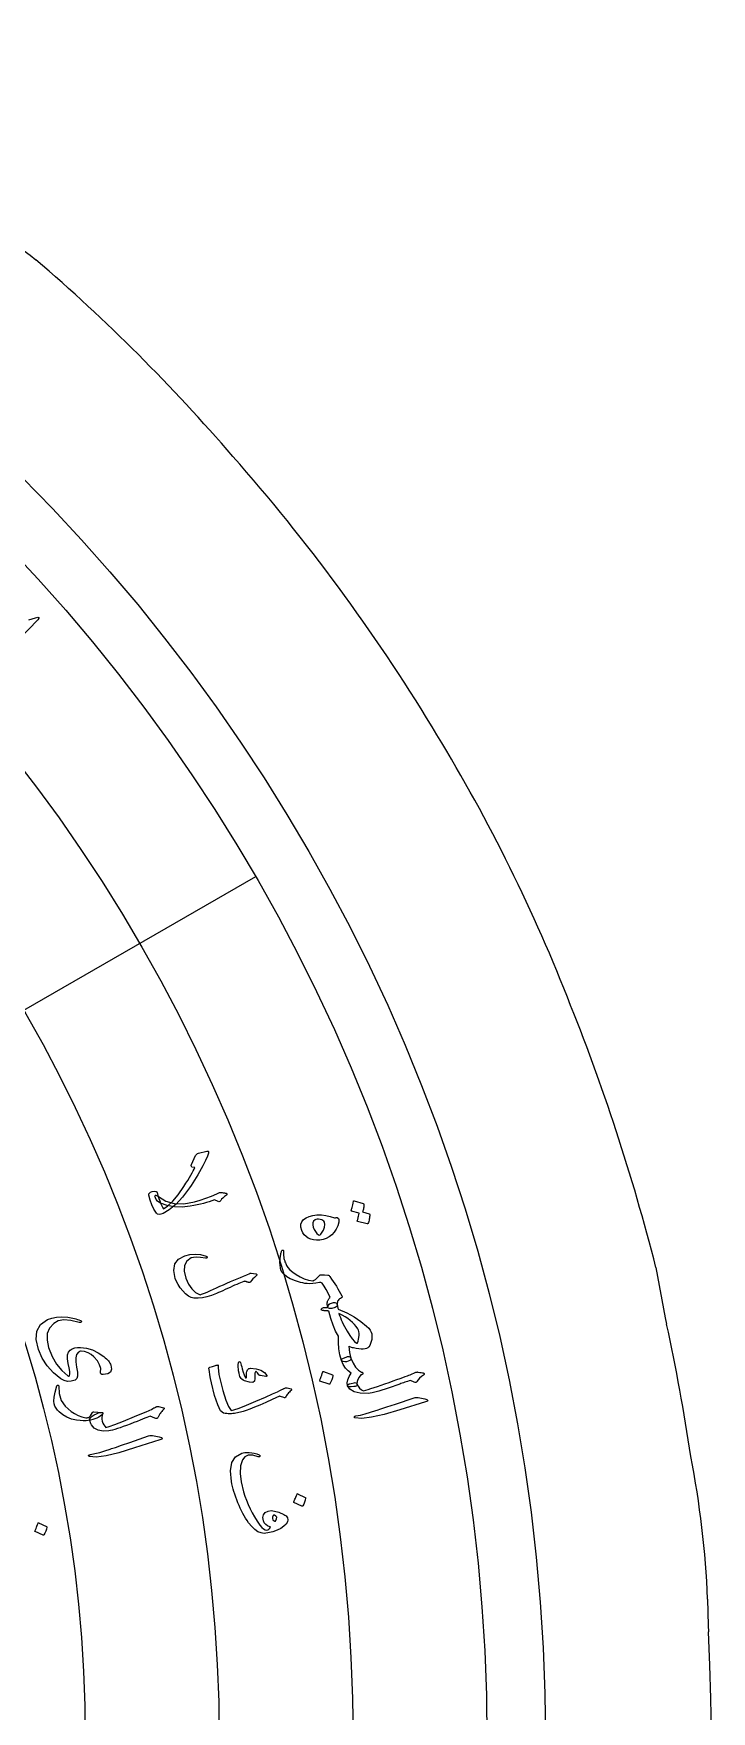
# Model space of a CAD drawing. Header units: millimetres. Extents: x -150 to 150, y -150 to 198.
# Drawn here: x 97.9 to 150, y 2.2 to 131.2 of the extents above; entities that cross this region are included whole.
import ezdxf

# ---------------------------------------------------------------- set-up
doc = ezdxf.new("R2010")
doc.units = ezdxf.units.MM
for name, color, linetype in [('CUT_OUTER', 1, 'Continuous'), ('ENGRAVE', 7, 'Continuous'), ('ENGRAVE_FINE', 8, 'Continuous'), ('GUIDE', 3, 'Continuous'), ('TEXT', 5, 'Continuous')]:
    doc.layers.add(name, color=color, linetype=linetype)

msp = doc.modelspace()

# ---------------------------------------------------------------- linework, layer by layer
at = {"layer": 'CUT_OUTER'}
for points in [[(145.7362, 36.3158), (146.4473, 32.4497), (146.5542, 31.9665)], [(149.7061, 10.7923), (149.7429, 8.7672), (149.7713, 8.2793)]]:
    msp.add_lwpolyline(points, dxfattribs=at)
for centre, radius, start, end in [((1227.5447, 1603.416), 1869.3592, 232.5492713, 232.8292526), ((5.1735, 5.8096), 142.4925, 40.69145, 49.300292), ((2.7694, 1.3436), 147.2384, 31.334946, 41.399246), ((14.834, 8.0735), 133.4347, 21.563907, 31.560726), ((-13.733, -4.356), 164.5741, 14.307985, 21.932961), ((0.4688, 0.0933), 149.5221, 8.339329, 12.308059), ((78.8197, 7.9997), 70.9413, 2.256007, 11.20024), ((0.0002, -0.0002), 149.9998, 179.017762, 3.164151)]:
    msp.add_arc(centre, radius, start, end, dxfattribs=at)
at = {"layer": 'ENGRAVE'}
for radius in [132.75, 112.1737]:
    msp.add_circle((0, 0), radius, dxfattribs=at)
at = {"layer": 'ENGRAVE_FINE'}
msp.add_lwpolyline([(114.9649, 66.375), (97.1453, 56.0869)], dxfattribs=at)
for radius in [122.4619, 101.8856]:
    msp.add_circle((0, 0), radius, dxfattribs=at)
at = {"layer": 'GUIDE'}
msp.add_circle((0, 0), 137.25, dxfattribs=at)
at = {"layer": 'TEXT'}
msp.add_lwpolyline([(97.5513, 86.1401), (98.0576, 86.2993), (98.2283, 86.3395), (98.313, 86.3255), (98.3116, 86.2574), (98.224, 86.1353), (96.8122, 84.6373)], dxfattribs=at)
for points in [[(107.399, 42.0906), (107.4702, 41.8463), (107.5387, 41.6268), (107.6047, 41.432), (107.6683, 41.262), (107.7293, 41.1161), (107.7876, 40.9938), (107.8432, 40.8952), (107.8962, 40.8202), (108.2378, 41.0488), (108.6139, 41.4115), (109.0232, 41.9096), (109.464, 42.5451), (109.6212, 42.7898), (109.7635, 43.0173), (109.8909, 43.2273), (110.0036, 43.4199), (110.1011, 43.5947), (110.1831, 43.7515), (110.2497, 43.8902), (110.301, 44.0107), (110.0793, 44.0446), (110.0397, 44.0809), (110.0199, 44.1229), (110.0197, 44.1708), (110.0392, 44.2246), (110.3525, 44.9169), (110.3949, 44.9866), (110.448, 45.0422), (110.5119, 45.0837), (110.5865, 45.111), (111.2259, 45.2558), (111.2719, 45.2636), (111.3076, 45.2621), (111.3331, 45.2512), (111.3483, 45.231), (111.3469, 45.1071), (111.2749, 44.8824), (111.1317, 44.5574), (110.9164, 44.133), (110.7911, 43.8979), (110.6652, 43.6698), (110.5388, 43.4488), (110.4119, 43.2347), (110.2845, 43.0277), (110.1568, 42.8275), (110.0287, 42.6343), (109.9002, 42.448), (109.3554, 41.7347), (108.8351, 41.1694), (108.3414, 40.7498), (107.8757, 40.4738), (107.6995, 40.4131), (107.5529, 40.3978), (107.4359, 40.4278), (107.3484, 40.5031), (107.1595, 40.805), (107.0002, 41.1354), (106.8703, 41.4948), (106.7696, 41.8833), (106.7618, 41.9196), (106.761, 41.9508), (106.7673, 41.9769), (106.7805, 41.9979), (106.9063, 42.0982), (107.0346, 42.1591), (107.1655, 42.1805), (107.299, 42.1622), (107.3419, 42.1484), (107.3728, 42.1318), (107.3919, 42.1126), (107.399, 42.0906)], [(107.6718, 41.2633), (107.5388, 41.3361), (107.4273, 41.4278), (107.3373, 41.5384), (107.2686, 41.6681), (107.2426, 41.7478), (107.2338, 41.8086), (107.2425, 41.8504), (107.2684, 41.8734), (107.3114, 41.8783), (107.3641, 41.8633), (107.4266, 41.8283), (107.4988, 41.7734), (108.0676, 41.4209), (108.7189, 41.2347), (109.4538, 41.2156), (110.2727, 41.3651), (110.7128, 41.4923), (111.1451, 41.6376), (111.5695, 41.8012), (111.9861, 41.9833), (112.1067, 42.0362), (112.2051, 42.0715), (112.2812, 42.0893), (112.3352, 42.0896), (112.4118, 42.0758), (112.4798, 42.0638), (112.5391, 42.0537), (112.5898, 42.0455), (112.632, 42.0387), (112.6659, 42.0329), (112.6915, 42.0281), (112.7088, 42.0243), (112.7334, 42.0129), (112.7519, 41.9993), (112.7642, 41.9834), (112.7705, 41.9652), (112.7706, 41.9396), (112.7661, 41.9184), (112.7569, 41.9017), (112.7432, 41.8894), (112.579, 41.767), (112.4504, 41.658), (112.3575, 41.5623), (112.3003, 41.4799), (112.2604, 41.4188), (112.2127, 41.3844), (112.1571, 41.3766), (112.0937, 41.3955), (111.8174, 41.521), (111.6198, 41.4438), (111.4119, 41.3715), (111.1939, 41.3039), (110.9657, 41.2411), (110.7271, 41.1824), (110.4777, 41.1271), (110.2177, 41.0751), (109.9469, 41.0265), (109.3205, 40.9601), (108.7326, 40.9778), (108.1832, 41.079), (107.6718, 41.2633)], [(123.7049, 40.4432), (123.7182, 40.4362), (123.7289, 40.4238), (123.7369, 40.4061), (123.7422, 40.383), (123.7391, 40.2929), (123.7322, 40.2045), (123.7213, 40.1177), (123.7066, 40.0325), (123.6877, 39.9482), (123.6643, 39.8642), (123.6363, 39.7806), (123.6038, 39.6972), (123.5915, 39.6791), (123.5759, 39.6679), (123.557, 39.6636), (123.5348, 39.666), (122.8038, 39.8613), (122.7924, 39.8694), (122.7873, 39.8851), (122.7885, 39.9085), (122.796, 39.9395), (122.8049, 39.9621), (122.8156, 39.9975), (122.8281, 40.0459), (122.8425, 40.1073), (122.8589, 40.1823), (122.8778, 40.2716), (122.8991, 40.3753), (122.9227, 40.4933), (122.3524, 40.6462), (122.3333, 40.6556), (122.3238, 40.6726), (122.3238, 40.6973), (122.3334, 40.7297), (122.3417, 40.7577), (122.3536, 40.8015), (122.369, 40.8611), (122.3878, 40.9366), (122.4099, 41.0288), (122.4347, 41.1389), (122.4622, 41.267), (122.4923, 41.4129), (122.5, 41.4296), (122.51, 41.4392), (122.5224, 41.4417), (122.5371, 41.4371), (123.2496, 41.2339), (123.263, 41.227), (123.2737, 41.2147), (123.2818, 41.1971), (123.2873, 41.174), (123.2885, 41.0986), (123.2855, 41.0241), (123.2783, 40.9504), (123.2669, 40.8777), (123.2518, 40.8061), (123.2335, 40.7356), (123.2121, 40.6665), (123.1874, 40.5985)], [(121.2758, 40.1463), (121.3298, 40.088), (121.3619, 40.0125), (121.372, 39.9197), (121.3603, 39.8098), (121.2801, 39.5202), (121.1654, 39.2609), (121.0163, 39.0322), (120.8331, 38.8337), (120.6277, 38.6716), (120.4041, 38.5489), (120.1624, 38.4655), (119.9027, 38.4211), (119.6558, 38.4123), (119.4258, 38.4359), (119.2128, 38.4918), (119.0168, 38.5799), (118.8447, 38.6951), (118.7038, 38.832), (118.594, 38.9908), (118.5151, 39.1716), (118.4521, 39.4212), (118.4553, 39.6429), (118.5247, 39.8371), (118.6605, 40.0039), (118.848, 40.1398), (119.0803, 40.244), (119.3577, 40.3164), (119.6801, 40.3565), (120.027, 40.3614), (120.3698, 40.3257), (120.7085, 40.2491), (121.0429, 40.1313), (121.0576, 40.1284), (121.0806, 40.1305), (121.1119, 40.1375), (121.1514, 40.1495), (121.1949, 40.1612), (121.2301, 40.1645), (121.2571, 40.1595), (121.2758, 40.1463)], [(119.8149, 38.8299), (119.8674, 38.8103), (119.9226, 38.8232), (119.9803, 38.8688), (120.0407, 38.9469), (120.1817, 39.1963), (120.2642, 39.4216), (120.2883, 39.6227), (120.2542, 39.7993), (120.2132, 39.875), (120.1453, 39.9351), (120.0506, 39.9796), (119.9292, 40.0085), (119.8039, 40.0222), (119.6978, 40.0214), (119.6109, 40.0061), (119.5431, 39.9763), (119.4332, 39.8781), (119.373, 39.7528), (119.3625, 39.6005), (119.4016, 39.4209), (119.4772, 39.2331), (119.5712, 39.072), (119.6837, 38.9377), (119.8149, 38.8299)], [(120.5232, 33.2348), (120.4942, 33.3612), (120.4798, 33.4778), (120.4799, 33.5845), (120.4947, 33.6814), (120.506, 33.7262), (120.5221, 33.7696), (120.5429, 33.8116), (120.5684, 33.8524), (120.5973, 33.8924), (120.6283, 33.9326), (120.6615, 33.9729), (120.6969, 34.0132), (120.5523, 34.3317), (120.4029, 34.6184), (120.2488, 34.8732), (120.0902, 35.0962), (120.0454, 35.1396), (119.9939, 35.1648), (119.9357, 35.172), (119.8708, 35.161), (119.6077, 35.1053), (119.3631, 35.0721), (119.1369, 35.0612), (118.9292, 35.0726), (118.7628, 35.0953), (118.5975, 35.125), (118.4334, 35.1618), (118.2704, 35.2057), (118.1091, 35.2567), (117.9498, 35.315), (117.7926, 35.3806), (117.6375, 35.4534), (117.3664, 35.604), (117.1569, 35.7629), (117.0088, 35.9307), (116.922, 36.1076), (116.8773, 36.289), (116.8506, 36.4855), (116.8418, 36.6973), (116.8508, 36.9245), (116.8623, 37.0381), (116.8749, 37.1425), (116.8888, 37.2378), (116.9038, 37.324), (116.9194, 37.4013), (116.935, 37.4702), (116.9505, 37.5305), (116.966, 37.5824), (116.9826, 37.616), (117.0047, 37.6396), (117.0321, 37.6532), (117.065, 37.6569), (117.0953, 37.6496), (117.1152, 37.6303), (117.1247, 37.5992), (117.1237, 37.5562), (117.1158, 37.3868), (117.1181, 37.2368), (117.1305, 37.1061), (117.1532, 36.9946), (117.1678, 36.9377), (117.1855, 36.8781), (117.2062, 36.8158), (117.2299, 36.7507), (117.2567, 36.6827), (117.2864, 36.612), (117.3192, 36.5385), (117.355, 36.4622), (117.4552, 36.3084), (117.6116, 36.1419), (117.824, 35.9623), (118.0924, 35.7694), (118.3946, 35.5894), (118.7084, 35.4492), (119.0338, 35.3489), (119.3711, 35.2887), (119.3849, 35.2864), (119.3975, 35.288), (119.409, 35.2935), (119.4192, 35.303), (119.5625, 35.3936), (119.6867, 35.4895), (119.7919, 35.5907), (119.8781, 35.6971), (119.942, 35.7388), (120.0692, 35.7584), (120.2598, 35.7557), (120.5138, 35.7305), (120.566, 35.7161), (120.6122, 35.6925), (120.6525, 35.6594), (120.6869, 35.617), (120.8153, 35.4267), (120.9396, 35.2382), (121.0597, 35.0514), (121.1756, 34.8666), (121.2872, 34.6824), (121.3942, 34.4978), (121.4965, 34.3128), (121.5943, 34.1274), (121.6126, 34.0816), (121.614, 34.0419), (121.5984, 34.0083), (121.5659, 33.9808), (121.4858, 33.9412), (121.416, 33.8957), (121.3565, 33.8445), (121.3073, 33.7876), (121.2736, 33.7216), (121.2526, 33.6408), (121.2444, 33.5452), (121.2488, 33.4349), (121.2412, 33.3778), (121.2117, 33.3256), (121.1602, 33.278), (121.0869, 33.2353), (121.0012, 33.2), (120.9127, 33.1746), (120.8215, 33.1593), (120.7276, 33.1539), (120.6464, 33.1594), (120.5853, 33.1748), (120.5442, 33.1999), (120.5232, 33.2348)], [(114.9851, 35.8264), (115.0109, 35.8203), (115.0316, 35.8086), (115.0472, 35.7913), (115.0577, 35.7684), (115.0611, 35.7432), (115.0554, 35.7193), (115.0406, 35.6965), (115.0166, 35.675), (114.875, 35.5561), (114.7568, 35.4396), (114.6621, 35.3256), (114.591, 35.214), (114.5638, 35.1791), (114.526, 35.1599), (114.4774, 35.1566), (114.4182, 35.1689), (114.3883, 35.1792), (114.3596, 35.1889), (114.332, 35.1979), (114.3056, 35.2063), (114.2808, 35.2141), (114.2581, 35.2216), (114.2374, 35.2287), (114.2188, 35.2355), (114.1854, 35.2462), (114.1483, 35.2497), (114.1076, 35.2461), (114.0632, 35.2354), (113.9431, 35.1889), (113.8128, 35.1362), (113.6722, 35.0773), (113.5213, 35.0124), (113.36, 34.9418), (113.1882, 34.8661), (113.0057, 34.7851), (112.8127, 34.6991), (112.621, 34.6103), (112.4403, 34.5285), (112.2706, 34.4536), (112.1119, 34.3855), (111.9639, 34.3237), (111.8264, 34.2676), (111.6992, 34.2172), (111.5824, 34.1724), (111.2321, 34.0549), (110.8888, 33.9813), (110.5524, 33.9512), (110.2232, 33.9643), (110.0173, 34.0121), (109.8077, 34.1189), (109.5939, 34.2846), (109.3759, 34.5088), (109.1734, 34.7617), (109.0087, 35.0069), (108.8818, 35.2447), (108.7926, 35.4753), (108.6814, 36.0897), (108.7656, 36.5853), (109.047, 36.9634), (109.5268, 37.2237), (109.9169, 37.322), (110.3224, 37.3486), (110.7435, 37.3028), (111.1799, 37.1839), (111.2067, 37.1726), (111.2258, 37.1578), (111.2373, 37.1394), (111.2412, 37.1175), (111.2403, 37.0925), (111.2349, 37.0719), (111.2251, 37.0558), (111.2108, 37.0442), (111.1881, 37.0316), (111.1644, 37.0247), (111.1399, 37.0235), (111.1144, 37.0278), (110.745, 37.0852), (110.4392, 37.107), (110.1971, 37.0938), (110.0186, 37.0459), (109.6814, 36.8022), (109.5028, 36.4616), (109.4817, 36.0241), (109.6169, 35.4885), (109.8207, 35.0321), (110.0684, 34.6673), (110.361, 34.3939), (110.6992, 34.2117), (110.8216, 34.2556), (110.9636, 34.31), (111.1252, 34.3748), (111.3064, 34.4501), (111.5075, 34.5365), (111.7288, 34.6346), (111.9703, 34.7446), (112.2319, 34.8663), (112.5028, 34.9889), (112.7697, 35.1085), (113.0327, 35.225), (113.2917, 35.3385), (113.547, 35.4485), (113.7987, 35.5545), (114.0467, 35.6565), (114.2911, 35.7545), (114.5232, 35.8593), (114.5511, 35.8665), (114.5781, 35.8704), (114.6042, 35.8711), (114.6294, 35.8684)], [(121.3342, 31.0294), (121.12, 31.4146), (120.925, 31.865), (120.7484, 32.3806), (120.5895, 32.9617), (120.5745, 32.963), (120.556, 32.9654), (120.5338, 32.969), (120.5082, 32.9738), (120.4787, 32.9785), (120.4452, 32.9822), (120.4076, 32.9847), (120.366, 32.9862), (120.3239, 32.9874), (120.2849, 32.9896), (120.2488, 32.9925), (120.2158, 32.9962), (120.1855, 33.0002), (120.1574, 33.0037), (120.1316, 33.0067), (120.1082, 33.0094), (120.0692, 33.0189), (120.0417, 33.038), (120.0257, 33.0667), (120.0211, 33.1049), (120.0302, 33.141), (120.0527, 33.1712), (120.0888, 33.1956), (120.1385, 33.2141), (120.202, 33.2296), (120.2636, 33.2402), (120.3233, 33.246), (120.381, 33.2469), (120.4133, 33.2478), (120.4413, 33.2486), (120.465, 33.2492), (120.4844, 33.2498), (120.4994, 33.2502), (120.5102, 33.2505), (120.5166, 33.2507), (120.5188, 33.2507), (120.5406, 33.3387), (120.5796, 33.4154), (120.6357, 33.4809), (120.7091, 33.5351), (120.7949, 33.5777), (120.8803, 33.6063), (120.9652, 33.6207), (121.0497, 33.6211), (121.129, 33.6032), (121.1879, 33.5689), (121.2264, 33.5181), (121.2444, 33.4509), (121.2529, 33.3913), (121.2616, 33.3371), (121.2704, 33.2884), (121.2793, 33.2451), (121.2885, 33.2066), (121.298, 33.1727), (121.308, 33.1431), (121.3184, 33.1179), (121.9741, 32.8249), (122.5567, 32.5072), (123.0661, 32.1657), (123.5019, 31.8012), (123.6636, 31.636), (123.7844, 31.4818), (123.8643, 31.3388), (123.9035, 31.2072), (123.9162, 30.9977), (123.8938, 30.7807), (123.8362, 30.5564), (123.7435, 30.3248), (123.6787, 30.2159), (123.5967, 30.1331), (123.4975, 30.0765), (123.3812, 30.046), (123.2449, 30.0355), (123.086, 30.0387), (122.9043, 30.0557), (122.6998, 30.0863), (122.597, 30.1037), (122.5035, 30.1229), (122.4193, 30.1437), (122.3443, 30.1662), (122.2783, 30.1893), (122.221, 30.2119), (122.1725, 30.2339), (122.1327, 30.2554), (122.1586, 30.0065), (122.1954, 29.7722), (122.2434, 29.5524), (122.3025, 29.3471), (122.3087, 29.2968), (122.2938, 29.2489), (122.2579, 29.2035), (122.201, 29.1606), (122.0727, 29.1012), (121.9454, 29.0698), (121.8189, 29.0662), (121.6932, 29.0904), (121.6425, 29.1138), (121.6051, 29.1352), (121.5812, 29.1544), (121.5706, 29.1715), (121.4504, 29.6061), (121.3711, 30.0603), (121.3325, 30.5346), (121.3342, 31.0294)], [(103.0509, 28.2539), (103.0655, 28.5412), (102.9873, 28.8358), (102.8161, 29.137), (102.5519, 29.4438), (102.3317, 29.6227), (102.0919, 29.7548), (101.8328, 29.84), (101.5546, 29.8787), (101.5022, 29.8752), (101.4507, 29.8612), (101.4002, 29.8365), (101.3507, 29.8013), (101.2163, 29.6241), (101.1488, 29.3739), (101.1476, 29.0503), (101.2119, 28.6533), (101.2778, 28.2624), (101.2803, 27.9662), (101.2202, 27.7649), (101.0981, 27.6585), (100.8057, 27.5705), (100.528, 27.5558), (100.2648, 27.6139), (100.0161, 27.7445), (99.4426, 28.2154), (98.9635, 28.7498), (98.5774, 29.3491), (98.2833, 30.0149), (98.104, 30.785), (98.1586, 31.4222), (98.45, 31.9292), (98.9803, 32.3063), (99.3008, 32.4228), (99.6676, 32.4915), (100.081, 32.5116), (100.541, 32.4825), (100.6726, 32.4628), (100.8007, 32.4401), (100.9253, 32.4146), (101.0464, 32.3862), (101.1647, 32.3545), (101.2808, 32.3193), (101.3946, 32.2804), (101.5063, 32.238), (101.5553, 32.2116), (101.581, 32.1823), (101.5835, 32.1501), (101.5629, 32.1149), (101.5316, 32.089), (101.4968, 32.0742), (101.4585, 32.0703), (101.4168, 32.0775), (100.7845, 32.2376), (100.2466, 32.2782), (99.8034, 32.2017), (99.4543, 32.0101), (99.1359, 31.6542), (98.9659, 31.2293), (98.9433, 30.7346), (99.067, 30.1688), (99.3375, 29.4778), (99.6741, 28.8816), (100.0786, 28.3793), (100.5523, 27.9702), (100.589, 27.9478), (100.6203, 27.9442), (100.6465, 27.9595), (100.6674, 27.9936), (100.69, 28.1149), (100.6824, 28.3125), (100.6441, 28.5864), (100.5745, 28.9362), (100.5171, 29.2963), (100.5207, 29.5853), (100.5859, 29.8035), (100.7134, 29.9509), (100.8843, 30.0527), (101.0743, 30.1234), (101.2835, 30.1629), (101.5117, 30.1709), (101.9813, 30.1152), (102.4383, 29.9785), (102.8823, 29.7601), (103.3129, 29.4595), (103.4181, 29.3765), (103.5122, 29.2935), (103.5954, 29.2105), (103.6676, 29.1277), (103.7291, 29.0457), (103.7804, 28.9652), (103.8214, 28.8861), (103.8522, 28.8086), (103.9096, 28.4882), (103.8273, 28.2599), (103.6059, 28.1239), (103.2458, 28.0798), (103.1422, 28.092), (103.0752, 28.1251), (103.0448, 28.179), (103.0509, 28.2539)], [(122.8087, 30.5176), (122.8502, 30.6496), (122.8828, 30.7904), (122.9067, 30.9399), (122.9218, 31.0981), (122.9249, 31.2475), (122.9109, 31.3785), (122.88, 31.4912), (122.832, 31.5854), (122.7081, 31.7635), (122.5681, 31.9334), (122.4121, 32.095), (122.2402, 32.2483), (122.0512, 32.3934), (121.8441, 32.5305), (121.6188, 32.6595), (121.3754, 32.7804), (121.4291, 32.6242), (121.4897, 32.4638), (121.557, 32.2993), (121.6312, 32.1306), (121.7125, 31.9583), (121.8014, 31.7831), (121.8977, 31.6048), (122.0015, 31.4234), (122.2127, 31.0853), (122.4042, 30.8166), (122.5763, 30.6179), (122.7296, 30.4893), (122.7535, 30.4796), (122.7747, 30.4811), (122.7931, 30.4938), (122.8087, 30.5176)], [(117.6955, 26.8517), (117.6274, 26.7917), (117.5639, 26.7307), (117.5048, 26.6689), (117.4501, 26.6062), (117.4001, 26.5421), (117.3547, 26.4762), (117.3141, 26.4084), (117.278, 26.3387), (117.2554, 26.31), (117.2249, 26.2953), (117.1865, 26.2946), (117.1402, 26.3078), (116.8923, 26.3934), (116.8658, 26.4012), (116.8438, 26.406), (116.8262, 26.4079), (116.8131, 26.4069), (116.2526, 26.1519), (115.7449, 25.9264), (115.29, 25.7302), (114.8882, 25.563), (114.5398, 25.4249), (114.2452, 25.3164), (114.0046, 25.2373), (113.8179, 25.1874), (113.4622, 25.1087), (113.3481, 25.0901), (113.2323, 25.0768), (113.1148, 25.0688), (112.9958, 25.0661), (112.8749, 25.0691), (112.7522, 25.0782), (112.6277, 25.0935), (112.5013, 25.1149), (112.2809, 25.2928), (112.0562, 25.7423), (111.8239, 26.4624), (111.5787, 27.4527), (111.513, 27.7646), (111.4594, 28.0551), (111.4182, 28.3242), (111.3894, 28.572), (111.3933, 28.5962), (111.4032, 28.6153), (111.4193, 28.6294), (111.4414, 28.6384), (111.55, 28.6732), (111.6491, 28.7042), (111.7385, 28.7312), (111.8184, 28.7544), (111.8897, 28.7739), (111.9532, 28.79), (112.009, 28.8027), (112.057, 28.8119), (112.0843, 28.8156), (112.1016, 28.81), (112.1088, 28.7951), (112.1058, 28.771), (112.0978, 28.5905), (112.1153, 28.3651), (112.158, 28.0947), (112.2255, 27.7793), (112.4535, 26.8435), (112.6708, 26.1205), (112.8817, 25.6107), (113.0889, 25.3144), (113.3096, 25.3643), (113.7008, 25.4991), (114.2623, 25.7195), (114.9937, 26.0265), (115.7239, 26.342), (116.2753, 26.5844), (116.6481, 26.7525), (116.8427, 26.8458), (116.8955, 26.8732), (116.9449, 26.8988), (116.9909, 26.9227), (117.0335, 26.9448), (117.0722, 26.965), (117.1066, 26.9833), (117.1367, 26.9996), (117.1625, 27.0139), (117.2197, 27.0409), (117.2768, 27.056), (117.3337, 27.0593), (117.3905, 27.0507), (117.6987, 26.9712), (117.7199, 26.9637), (117.7351, 26.9538), (117.7441, 26.9415), (117.7469, 26.9268), (117.7415, 26.9067), (117.7311, 26.8875), (117.7158, 26.8692), (117.6955, 26.8517)], [(115.8377, 27.9984), (115.8393, 27.9841), (115.8368, 27.9708), (115.8302, 27.9584), (115.8196, 27.947), (115.809, 27.9415), (115.797, 27.9377), (115.7837, 27.9354), (115.769, 27.9348), (115.3485, 27.9973), (115.3051, 28.0068), (115.2705, 28.0193), (115.2447, 28.035), (115.2277, 28.0538), (115.1794, 28.14), (115.1263, 28.2104), (115.0684, 28.265), (115.0058, 28.3037), (114.9771, 28.3073), (114.9525, 28.2867), (114.932, 28.2417), (114.9155, 28.1724), (114.9116, 28.1279), (114.9089, 28.0822), (114.9074, 28.0354), (114.9072, 27.9874), (114.9082, 27.9378), (114.9107, 27.8862), (114.9147, 27.8324), (114.9201, 27.7766), (114.8886, 27.5719), (114.7461, 27.4746), (114.4929, 27.4846), (114.1289, 27.6009), (114.0153, 27.6573), (113.9229, 27.7168), (113.8517, 27.7795), (113.8017, 27.8453), (113.7651, 27.9222), (113.7309, 28.0323), (113.6988, 28.1758), (113.6687, 28.3525), (113.6551, 28.4432), (113.6453, 28.53), (113.6393, 28.613), (113.6371, 28.6921), (113.6373, 28.7671), (113.6387, 28.8375), (113.6411, 28.9033), (113.6447, 28.9647), (113.6551, 29.0046), (113.6708, 29.0352), (113.6917, 29.0565), (113.7179, 29.0685), (113.7474, 29.0712), (113.7712, 29.0628), (113.7891, 29.0431), (113.8013, 29.0123), (113.8339, 28.9127), (113.8689, 28.799), (113.9063, 28.6715), (113.9462, 28.5301), (114.0201, 28.266), (114.0872, 28.0621), (114.1478, 27.9184), (114.2021, 27.835), (114.2136, 27.8253), (114.2264, 27.8216), (114.2406, 27.8241), (114.2562, 27.8327), (114.265, 27.8417), (114.2716, 27.8558), (114.276, 27.8753), (114.2781, 27.9), (114.2767, 28.1242), (114.2801, 28.219), (114.2938, 28.3029), (114.3179, 28.3757), (114.3523, 28.4376), (114.3967, 28.4938), (114.4473, 28.5331), (114.504, 28.5555), (114.5668, 28.561), (115.0077, 28.5284), (115.3667, 28.4238), (115.6435, 28.247), (115.8377, 27.9984)], [(122.7597, 27.3717), (122.7532, 27.3026), (122.7417, 27.2506), (122.7254, 27.2156), (122.7042, 27.1976), (122.6688, 27.1834), (122.6243, 27.1714), (122.5708, 27.1617), (122.5082, 27.1542), (122.3049, 27.1415), (122.1566, 27.1461), (122.0634, 27.1683), (122.0251, 27.2079), (122.0075, 27.4325), (122.0516, 27.6713), (122.1575, 27.9245), (122.325, 28.1925), (122.0777, 28.3543), (121.8698, 28.5714), (121.7009, 28.8437), (121.5706, 29.1715), (121.5694, 29.21), (121.5852, 29.2451), (121.6179, 29.2769), (121.6675, 29.3053), (121.9934, 29.452), (122.0298, 29.4683), (122.0717, 29.4752), (122.1191, 29.4728), (122.1719, 29.461), (122.215, 29.443), (122.2511, 29.4181), (122.2803, 29.3861), (122.3025, 29.3471), (122.4608, 28.9533), (122.6497, 28.6431), (122.8698, 28.4164), (123.1216, 28.2733), (123.1553, 28.2575), (123.1817, 28.2357), (123.201, 28.208), (123.213, 28.1743), (123.2157, 28.1412), (123.2072, 28.1152), (123.1874, 28.0962), (123.1563, 28.0843), (123.126, 28.0763), (123.1001, 28.0672), (123.0789, 28.057), (123.0622, 28.0457), (122.9286, 27.8717), (122.8336, 27.7014), (122.7774, 27.5348), (122.7597, 27.3717)], [(103.2158, 25.0412), (103.1363, 24.9541), (103.035, 24.8726), (102.9119, 24.7967), (102.767, 24.7264), (102.6125, 24.6646), (102.4525, 24.6122), (102.287, 24.5693), (102.1161, 24.5357), (101.9385, 24.5185), (101.7287, 24.519), (101.4867, 24.537), (101.2125, 24.5721), (100.8278, 24.6562), (100.4767, 24.7905), (100.1591, 24.9748), (99.8745, 25.209), (99.7481, 25.3441), (99.641, 25.4911), (99.5532, 25.6502), (99.4846, 25.8215), (99.4533, 26.0433), (99.4788, 26.3464), (99.5606, 26.7314), (99.6977, 27.1993), (99.7125, 27.2287), (99.7314, 27.2507), (99.7544, 27.2655), (99.7816, 27.2729), (99.8073, 27.2704), (99.8255, 27.2553), (99.8363, 27.2276), (99.8397, 27.1872), (99.8673, 26.6106), (100.0356, 26.0951), (100.3456, 25.6387), (100.7982, 25.2392), (101.0605, 25.0731), (101.3344, 24.9364), (101.6201, 24.8292), (101.9176, 24.7518), (101.9647, 24.7462), (102.0149, 24.7499), (102.0683, 24.7628), (102.1247, 24.785), (102.1943, 24.8307), (102.2707, 24.9102), (102.3539, 25.0235), (102.4438, 25.1708), (102.4594, 25.188), (102.4819, 25.1995), (102.5112, 25.2051), (102.5473, 25.2048), (103.1718, 25.1512), (103.1953, 25.1473), (103.2133, 25.1398), (103.2257, 25.1288), (103.2324, 25.1143), (103.2351, 25.0944), (103.2332, 25.0756), (103.2268, 25.0579), (103.2158, 25.0412)], [(120.8689, 28.0672), (120.8814, 28.0596), (120.8907, 28.0471), (120.8969, 28.0296), (120.9, 28.0071), (120.8717, 27.8371), (120.8268, 27.6728), (120.7654, 27.5145), (120.6875, 27.362), (120.674, 27.3458), (120.6589, 27.3367), (120.6423, 27.3345), (120.624, 27.3392), (119.9191, 27.5713), (119.9012, 27.5817), (119.8935, 27.5987), (119.8961, 27.6223), (119.909, 27.6524), (119.9202, 27.6784), (119.9365, 27.7192), (119.958, 27.7748), (119.9846, 27.8452), (120.0161, 27.9314), (120.0522, 28.0344), (120.0928, 28.1543), (120.138, 28.291), (120.1465, 28.3098), (120.1568, 28.3206), (120.1691, 28.3235), (120.1831, 28.3184)], [(127.4425, 28.2744), (127.5883, 28.247), (127.7037, 28.2261), (127.7888, 28.2117), (127.8435, 28.2039), (127.879, 28.1962), (127.9061, 28.1822), (127.925, 28.162), (127.9357, 28.1356), (127.9374, 28.1033), (127.9278, 28.074), (127.9068, 28.0478), (127.8744, 28.0247), (127.7146, 27.9162), (127.5751, 27.7979), (127.4558, 27.6699), (127.3568, 27.5323), (127.3241, 27.4927), (127.2816, 27.4742), (127.2292, 27.4766), (127.1669, 27.5), (126.8735, 27.6297), (126.7629, 27.5924), (126.6542, 27.5556), (126.5477, 27.5193), (126.4431, 27.4835), (126.3406, 27.4481), (126.2402, 27.4131), (126.1417, 27.3787), (126.0454, 27.3447), (125.1526, 27.0314), (124.4503, 26.8071), (123.9386, 26.6707), (123.6177, 26.6214), (123.0097, 26.651), (122.5418, 26.7584), (122.2137, 26.9439), (122.0251, 27.2079), (122.0233, 27.2159), (122.0215, 27.224), (122.0197, 27.2321), (122.0179, 27.2401), (122.0531, 27.2983), (122.1513, 27.3525), (122.3125, 27.4029), (122.5367, 27.4495), (122.621, 27.4604), (122.6863, 27.451), (122.7326, 27.4215), (122.7597, 27.3717), (122.8468, 27.175), (122.9597, 27.02), (123.0985, 26.9066), (123.2634, 26.835), (123.433, 26.8791), (123.6248, 26.934), (123.839, 26.9996), (124.0753, 27.0761), (124.333, 27.1628), (124.6111, 27.2588), (124.9096, 27.3644), (125.2284, 27.4795), (125.5423, 27.5902), (125.8242, 27.6908), (126.074, 27.7813), (126.2918, 27.8616), (126.4779, 27.9305), (126.6324, 27.9871), (126.7554, 28.0313), (126.8469, 28.0631), (127.2937, 28.2502), (127.339, 28.263), (127.3789, 28.2713), (127.4134, 28.2751), (127.4425, 28.2744)], [(127.9706, 26.1992), (128.1387, 26.1493), (128.2053, 26.095), (128.1702, 26.0366), (128.0335, 25.9742), (126.0642, 25.3753), (124.8539, 25.0142), (123.8739, 24.7918), (123.1245, 24.7058), (122.606, 24.755), (122.5606, 24.7738), (122.5342, 24.7932), (122.527, 24.8134), (122.5388, 24.8342), (122.56, 24.8532), (122.5892, 24.8697), (122.6263, 24.8836), (122.6715, 24.8948), (123.0265, 24.9669), (123.3997, 25.0596), (123.7911, 25.1731), (124.2006, 25.3077), (124.308, 25.3408), (124.5974, 25.4336), (125.0688, 25.5863), (125.7219, 25.7994), (127.1667, 26.2886), (127.2446, 26.3091), (127.3182, 26.3199), (127.3874, 26.321), (127.4521, 26.3125)], [(107.9443, 25.4771), (107.945, 25.4559), (107.9371, 25.4349), (107.9205, 25.4141), (107.8952, 25.3936), (107.857, 25.3621), (107.8095, 25.3106), (107.7527, 25.239), (107.6867, 25.1473), (107.6524, 25.0951), (107.6194, 25.0443), (107.5877, 24.995), (107.5572, 24.9471), (107.5287, 24.9003), (107.5026, 24.854), (107.4791, 24.8084), (107.4581, 24.7634), (107.4242, 24.7193), (107.3746, 24.6973), (107.3092, 24.6973), (107.2279, 24.7192), (106.8593, 24.8652), (106.752, 24.8283), (106.6216, 24.78), (106.468, 24.7202), (106.2914, 24.6491), (106.0902, 24.568), (105.8631, 24.4783), (105.61, 24.38), (105.331, 24.2732), (105.0544, 24.1653), (104.7985, 24.0699), (104.5633, 23.9872), (104.3488, 23.9168), (104.1552, 23.8584), (103.9826, 23.8113), (103.831, 23.7755), (103.7004, 23.751), (103.244, 23.7209), (102.8679, 23.7889), (102.5718, 23.9545), (102.3553, 24.2176), (102.3293, 24.2618), (102.3066, 24.3052), (102.2873, 24.3478), (102.2715, 24.3896), (102.2585, 24.4305), (102.2479, 24.4703), (102.2397, 24.5091), (102.2338, 24.5469), (102.2435, 24.6607), (102.3025, 24.7705), (102.4108, 24.8764), (102.5683, 24.9784), (102.7425, 25.0648), (102.9008, 25.1239), (103.0432, 25.1554), (103.1698, 25.1594), (103.1934, 25.1554), (103.2113, 25.1479), (103.2237, 25.1369), (103.2305, 25.1224), (103.2331, 25.1026), (103.2312, 25.0838), (103.2248, 25.066), (103.2138, 25.0494), (103.1687, 24.9269), (103.1484, 24.7945), (103.153, 24.652), (103.1824, 24.4993), (103.2361, 24.3449), (103.3019, 24.2115), (103.3797, 24.0991), (103.4696, 24.0076), (103.7128, 24.0743), (104.1595, 24.2348), (104.8096, 24.4902), (105.6624, 24.8417), (106.6078, 25.2415), (106.7333, 25.2946), (106.8511, 25.3481), (106.9613, 25.4021), (107.0639, 25.4566), (107.1148, 25.4852), (107.1619, 25.51), (107.2049, 25.5312), (107.244, 25.5486), (107.2784, 25.5632), (107.3073, 25.576), (107.3308, 25.5869), (107.3488, 25.5959), (107.3902, 25.6114), (107.4291, 25.6196), (107.4655, 25.6204), (107.4993, 25.6139), (107.8895, 25.527), (107.9105, 25.5179), (107.9266, 25.5066), (107.9379, 25.493), (107.9443, 25.4771)], [(107.558, 23.2806), (107.7268, 23.2321), (107.794, 23.1782), (107.7597, 23.1191), (107.6237, 23.0549), (105.6611, 22.434), (104.4547, 22.0601), (103.4771, 21.8275), (102.7287, 21.7336), (102.2097, 21.7771), (102.1641, 21.7953), (102.1376, 21.8144), (102.1301, 21.8344), (102.1416, 21.8553), (102.1627, 21.8745), (102.1917, 21.8913), (102.2287, 21.9056), (102.2738, 21.9173), (102.628, 21.9932), (103.0001, 22.09), (103.3902, 22.2078), (103.7982, 22.3468), (103.9053, 22.3811), (104.1936, 22.4771), (104.6632, 22.6351), (105.3139, 22.8558), (106.7528, 23.3622), (106.8306, 23.3836), (106.904, 23.3952), (106.9731, 23.3971), (107.038, 23.3892)], [(117.4214, 17.0512), (117.4537, 16.9031), (117.4184, 16.7462), (117.3156, 16.5809), (117.1453, 16.4075), (116.915, 16.2423), (116.6324, 16.1019), (116.2975, 15.9861), (115.9105, 15.8947), (115.7688, 15.871), (115.6354, 15.8626), (115.5102, 15.8694), (115.3932, 15.8914), (115.1517, 15.9922), (114.9113, 16.1582), (114.6717, 16.3891), (114.4323, 16.6844), (114.3162, 16.8534), (114.204, 17.0287), (114.0957, 17.2104), (113.9913, 17.3985), (113.8906, 17.5935), (113.7936, 17.7957), (113.7002, 18.0052), (113.6103, 18.2221), (113.5254, 18.4405), (113.4469, 18.6546), (113.3747, 18.8645), (113.309, 19.0702), (113.25, 19.2723), (113.1983, 19.4713), (113.1538, 19.6674), (113.1165, 19.8605), (113.0381, 20.6797), (113.1413, 21.3126), (113.4293, 21.7608), (113.9042, 22.0242), (114.0209, 22.052), (114.1564, 22.0711), (114.3105, 22.0815), (114.4834, 22.0831), (114.6764, 22.0685), (114.8677, 22.0334), (115.0571, 21.9778), (115.2448, 21.9015), (115.267, 21.8891), (115.2843, 21.8728), (115.2966, 21.8527), (115.304, 21.8288), (115.3052, 21.8047), (115.2992, 21.784), (115.2859, 21.7667), (115.2654, 21.7528), (115.2416, 21.7435), (115.2186, 21.7401), (115.1964, 21.7426), (115.175, 21.751), (114.7493, 21.8758), (114.4054, 21.8784), (114.1432, 21.7602), (113.9623, 21.522), (113.8159, 21.0458), (113.7807, 20.478), (113.8552, 19.8172), (114.0378, 19.0617), (114.142, 18.734), (114.2619, 18.4081), (114.3974, 18.0838), (114.5485, 17.7609), (114.7154, 17.4399), (114.8977, 17.1209), (115.0957, 16.8039), (115.3093, 16.4887), (115.4385, 16.3227), (115.5696, 16.2018), (115.7026, 16.1262), (115.8377, 16.096), (115.9224, 16.1342), (115.9977, 16.1863), (116.0636, 16.2522), (116.12, 16.332), (116.122, 16.3408), (116.1155, 16.3503), (116.1005, 16.3605), (116.0769, 16.3713), (115.8916, 16.4538), (115.7467, 16.555), (115.6422, 16.6749), (115.5779, 16.8137), (115.5354, 17.0782), (115.5822, 17.2937), (115.7188, 17.4607), (115.9452, 17.5792), (116.1563, 17.6098), (116.4247, 17.5777), (116.7506, 17.4824), (117.1337, 17.323), (117.2304, 17.2689), (117.3106, 17.2055), (117.3743, 17.133), (117.4214, 17.0512)], [(118.7927, 18.6251), (118.8033, 18.6171), (118.8109, 18.6047), (118.8154, 18.5879), (118.8169, 18.5667), (118.782, 18.4101), (118.7327, 18.2601), (118.6691, 18.1169), (118.5912, 17.9804), (118.5783, 17.9663), (118.5644, 17.9589), (118.5495, 17.9581), (118.5336, 17.9639), (117.9207, 18.2336), (117.9053, 18.2448), (117.8995, 18.2612), (117.9032, 18.283), (117.9164, 18.3102), (117.9278, 18.3336), (117.9446, 18.3705), (117.9668, 18.4208), (117.9945, 18.4845), (118.0274, 18.5627), (118.0653, 18.6561), (118.1083, 18.765), (118.1562, 18.8893), (118.1648, 18.9061), (118.1746, 18.9154), (118.1857, 18.9172), (118.1979, 18.9114)], [(116.396, 16.8187), (116.433, 16.7961), (116.4673, 16.7929), (116.4987, 16.8093), (116.5273, 16.8453), (116.589, 16.9836), (116.5919, 17.0982), (116.5363, 17.189), (116.4222, 17.2558), (116.3893, 17.2619), (116.3614, 17.2601), (116.3384, 17.2505), (116.3203, 17.2331), (116.2704, 17.1194), (116.2664, 17.0125), (116.3082, 16.9123), (116.396, 16.8187)], [(98.8977, 16.3952), (98.9085, 16.3871), (98.9162, 16.3745), (98.9209, 16.3576), (98.9226, 16.3361), (98.8893, 16.1773), (98.8416, 16.0252), (98.7794, 15.8798), (98.7028, 15.7412), (98.69, 15.7269), (98.6762, 15.7193), (98.6613, 15.7184), (98.6453, 15.7242), (98.0296, 15.9932), (98.0142, 16.0043), (98.0081, 16.0209), (98.0116, 16.043), (98.0245, 16.0705), (98.0357, 16.0943), (98.0521, 16.1318), (98.0739, 16.1828), (98.1008, 16.2474), (98.1329, 16.3266), (98.1698, 16.4214), (98.2116, 16.5318), (98.2582, 16.6579), (98.2666, 16.675), (98.2763, 16.6845), (98.2873, 16.6864), (98.2996, 16.6806)]]:
    msp.add_lwpolyline(points, close=True, dxfattribs=at)

doc.saveas('drawing.dxf')
